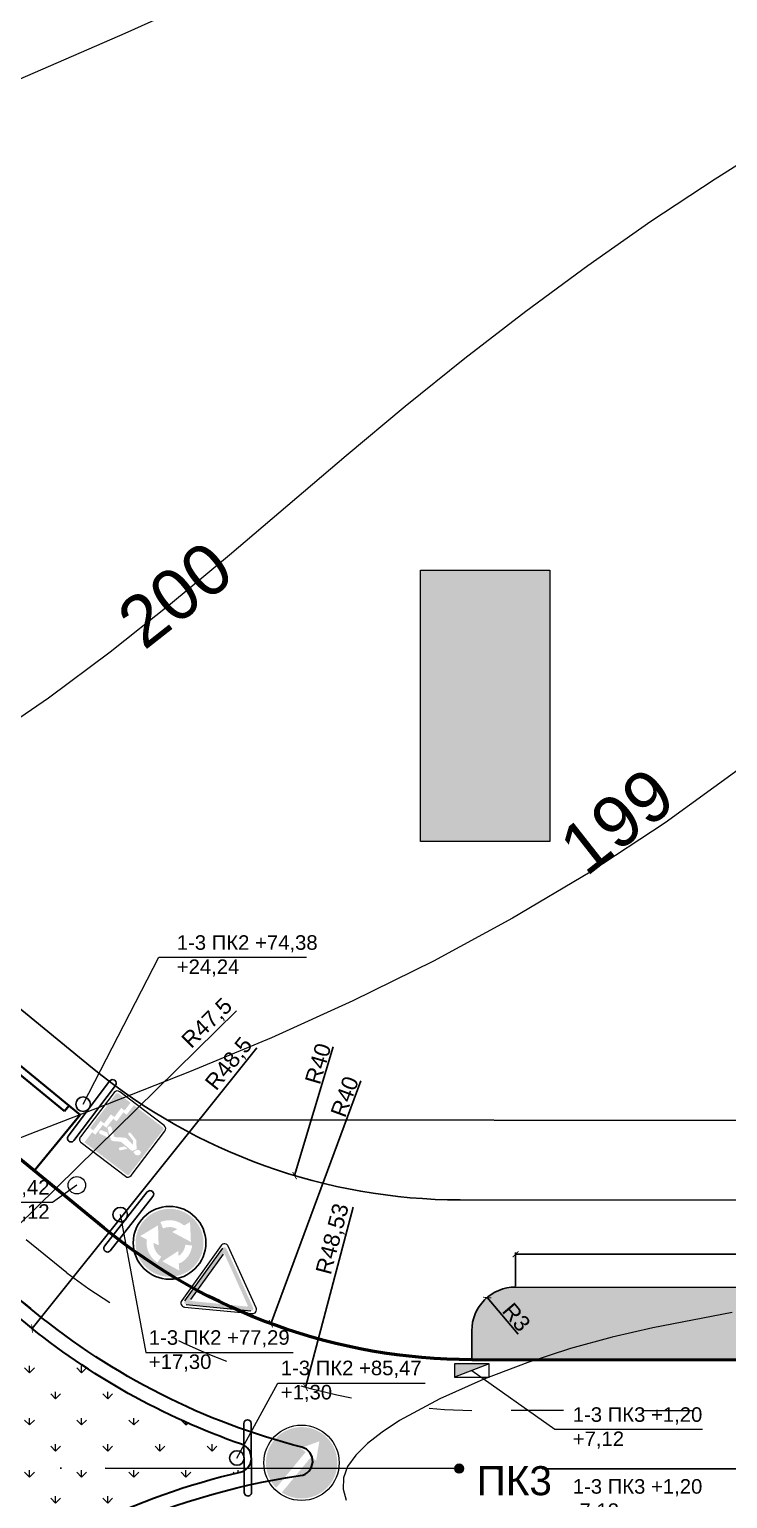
# Model space of a CAD drawing. Header units: millimetres. Extents: x -2123 to 34701, y -1286 to 835.
# Drawn here: x 1849.9 to 1898, y 27.3 to 128.4 of the extents above; entities that cross this region are included whole.
import ezdxf

# ---------------------------------------------------------------- set-up
doc = ezdxf.new("R2010")
doc.units = ezdxf.units.MM
doc.linetypes.add('ACAD_ISO03W100', pattern=[30, 12, -18])
doc.linetypes.add('ACAD_ISO04W100', pattern=[30, 24, -3, 0, -3])
doc.layers.get('0').update_dxf_attribs({"lineweight": 15})
for name, color, linetype, lineweight in [('1 Відмітки', 7, 'Continuous', 25), ('вертикалка', 6, 'Continuous', 15), ('Горизонталі', 7, 'Continuous', 18), ('Дор. Розм.', 7, 'Continuous', 50), ('дорога', 126, 'Continuous', 25), ('поздовжній профіль', 250, 'Continuous', 15), ('Позначки Наталії Симочко_Ном._пера__7', 7, 'Continuous', 18), ('Інж. мережі', 205, 'Continuous', 18)]:
    doc.layers.add(name, color=color, linetype=linetype, lineweight=lineweight)
for name, color, linetype in [('Вісь', 170, 'ACAD_ISO04W100'), ('Дорожні знаки', 7, 'Continuous'), ('Осі', 164, 'Continuous'), ('поперечніе для 12м', 7, 'Continuous')]:
    doc.layers.add(name, color=color, linetype=linetype)
doc.layers.add('Озелення', color=7, linetype='Continuous', lineweight=15, true_color=0x2bad00)
doc.styles.get("Standard").update_dxf_attribs({"font": 'arial.ttf'})
doc.styles.add('СГЕНЕРИР_СТИЛЬ_1', font='arial.ttf')
doc.dimstyles.new('Переход', dxfattribs={"dimscale": 0.1, "dimtxt": 11, "dimasz": 4, "dimexe": 1.25, "dimexo": 0.625, "dimgap": 0.9, "dimtad": 1, "dimtxsty": 'Standard', "dimblk": 'ARCHTICK', "dimcen": 2.5, "dimadec": 0, "dimazin": 0, "dimtfac": 1, "dimtmove": 0, "dimatfit": 3, "dimldrblk": 'ARCHTICK', "dimfxl": 1, "dimarcsym": 0})

# ---------------------------------------------------------------- blocks, each defined once
blk = doc.blocks.new('6')
at = {"layer": '1 Відмітки', "transparency": 33554559}
h = blk.add_hatch(color=256, dxfattribs=at)
h.dxf.hatch_style = 1
edge = h.paths.add_edge_path()
edge.add_arc((-467.508, 342.132), 0.2, 0, 360)
at = {"layer": '1 Відмітки'}
blk.add_circle((-467.508, 342.132), 0.2, dxfattribs=at)
blk = doc.blocks.new('5-17-1')
h = blk.add_hatch(color=5)
h.paths.add_polyline_path([(6.74, 3.04, 0.414214), (6.53, 3.25), (0.45, 3.25, 0.414214), (0.24, 3.04), (0.24, -0.93), (1.55, -0.93), (1.55, -1.37), (2.79, -1.37), (2.79, -1.84), (4.02, -1.84), (4.02, -2.33), (5.35, -2.33), (5.35, -2.78), (6.74, -2.78)])
h.paths.add_polyline_path([(4.43, 2.36), (4.4, 2.23), (4.34, 2.16), (4.26, 2.14), (4.12, 2.2), (3.93, 2.28), (3.87, 2.34), (3.8, 2.49), (3.8, 2.59), (3.8, 2.66), (3.85, 2.75), (3.89, 2.81), (3.99, 2.85), (4.1, 2.86), (4.23, 2.82), (4.38, 2.66), (4.43, 2.54)], flags=16)
h.paths.add_polyline_path([(4.34, 1.91), (4.35, 1.86), (4.27, 0.46, 0.163851), (4.32, 0.27), (4.71, -0.32, -0.317132), (4.71, -0.72), (4.03, -1.64, -0.900401), (3.64, -1.44), (4.26, -0.58, 0.312757), (4.26, -0.46), (3.66, 0.43, -0.184538), (3.61, 0.64), (3.75, 1.64), (3.41, 1.37), (3.37, 1.33), (3.36, 1.29), (3.16, 0.53), (3.13, 0.49), (3.07, 0.45), (3.03, 0.44), (2.96, 0.45), (2.91, 0.48), (2.88, 0.52), (2.87, 0.56), (2.87, 0.63), (3.11, 1.57), (3.82, 2.17), (3.86, 2.19), (3.9, 2.19), (3.95, 2.18), (4.31, 1.95)], flags=16)
h.paths.add_polyline_path([(5.07, 0.86), (5.09, 0.78), (5.07, 0.7), (5.01, 0.63), (4.93, 0.61), (4.85, 0.63), (4.44, 0.99), (4.45, 1.39)], flags=16)
h.paths.add_polyline_path([(4.73, -0.92), (4.98, -2, -0.855356), (4.55, -2.07), (4.38, -1.42)], flags=16)
h.paths.add_polyline_path([(5.13, -2.79), (3.8, -2.79), (3.8, -2.32), (2.56, -2.32), (2.56, -1.85), (1.31, -1.85), (1.31, -1.39), (0.24, -1.39), (0.24, -3.04, 0.414214), (0.45, -3.25), (5.12, -3.25)])
at = {"color": 5}
for p, q in [((6.53, 3.49), (0.45, 3.49)), ((0, 3.04), (0, -3.04)), ((6.98, -3.04), (6.98, 3.04)), ((0.45, -3.49), (6.53, -3.49))]:
    blk.add_line(p, q, dxfattribs=at)
for centre, start, end in [((0.45, 3.04), 90, 180), ((6.53, 3.04), 0, 90), ((0.45, -3.04), 180, 270), ((6.53, -3.04), 270, 0)]:
    blk.add_arc(centre, 0.45, start, end, dxfattribs=at)
blk = doc.blocks.new('4-3')
h = blk.add_hatch(color=5)
h.paths.add_polyline_path([(0.23, 0, 1), (6.77, 0, 1)])
h.paths.add_polyline_path([(2.02, 1.63), (2.14, 1.73), (2.25, 1.81), (2.38, 1.89), (2.55, 1.98), (2.69, 2.04), (2.81, 2.08), (2.92, 2.12), (3.06, 2.15), (3.14, 2.16), (3.25, 1.51), (3.13, 1.49), (2.96, 1.44), (2.82, 1.38), (2.69, 1.31), (2.6, 1.25), (2.51, 1.19), (2.4, 1.08), (2.3, 0.98), (2.22, 0.87), (2.18, 0.81), (2.68, 0.81), (1.75, -0.77), (0.79, 0.82), (1.48, 0.8), (1.52, 0.97), (1.59, 1.1), (1.68, 1.24), (1.8, 1.4), (1.92, 1.53)], flags=16)
h.paths.add_polyline_path([(3.49, 2.06), (5.4, 2.06), (5.1, 1.47), (5.2, 1.35), (5.32, 1.19), (5.44, 0.99), (5.55, 0.74), (5.61, 0.53), (5.65, 0.32), (5.67, 0.16), (5.68, -0.06), (5.65, -0.3), (5.6, -0.57), (5.54, -0.76), (5.52, -0.79), (4.91, -0.56), (4.96, -0.4), (5, -0.24), (5.01, -0.08), (5.01, 0.02), (5.01, 0.14), (4.99, 0.28), (4.97, 0.38), (4.91, 0.54), (4.86, 0.66), (4.82, 0.75), (4.78, 0.81), (4.53, 0.3)], flags=16)
h.paths.add_polyline_path([(2.21, -0.86), (2.31, -1), (2.49, -1.19), (2.68, -1.32), (2.95, -1.45), (3.21, -1.52), (3.34, -1.54), (3.56, -1.54), (3.57, -1.52), (3.31, -1.06), (5.23, -1.03), (4.27, -2.79), (3.91, -2.16), (3.74, -2.19), (3.37, -2.2), (3.11, -2.18), (2.75, -2.08), (2.54, -1.99), (2.3, -1.86), (2.1, -1.71), (1.89, -1.54), (1.77, -1.39), (1.65, -1.24)], flags=16)
at = {"color": 5}
blk.add_circle((3.5, 0), 3.5, dxfattribs=at)
blk = doc.blocks.new('2-4')
h = blk.add_hatch(color=1)
edge = h.paths.add_edge_path(flags=16)
edge.add_line((-3.24, 6.63), (-0.09, 1.18))
edge.add_arc((0, 1.23), 0.1, 210, 330)
edge.add_line((0.09, 1.18), (3.24, 6.63))
edge.add_arc((3.15, 6.68), 0.1, 330, 450)
edge.add_line((3.15, 6.78), (-3.15, 6.78))
edge.add_arc((-3.15, 6.68), 0.1, 450, 570)
edge = h.paths.add_edge_path()
edge.add_arc((0, 0.64), 0.25, 210, 330)
edge.add_line((0.22, 0.51), (3.88, 6.85))
edge.add_arc((3.66, 6.98), 0.25, 330, 450)
edge.add_line((3.66, 7.23), (-3.66, 7.23))
edge.add_arc((-3.66, 6.98), 0.25, 450, 570)
edge.add_line((-3.88, 6.85), (-0.22, 0.51))
at = {"color": 1}
for p, q in [((-4.21, 6.84), (-0.4, 0.23)), ((-3.88, 6.85), (-0.22, 0.51)), ((3.81, 7.53), (-3.81, 7.53)), ((-3.24, 6.63), (-0.09, 1.18)), ((0.22, 0.51), (3.88, 6.85)), ((0.4, 0.23), (4.21, 6.84))]:
    blk.add_line(p, q, dxfattribs=at)
for centre, start, end in [((-3.81, 7.07), 90, 210), ((3.81, 7.07), 330, 90), ((0, 0.46), 210, 330)]:
    blk.add_arc(centre, 0.461, start, end, dxfattribs=at)
blk = doc.blocks.new('4-2-1')
blk.add_hatch(color=5).paths.add_polyline_path([(1.41, 2.56), (4.46, -0.48), (4.87, -0.07), (5.33, -1.84), (3.57, -1.37), (3.98, -0.96), (0.93, 2.08, 19.482096)])
at = {"color": 5}
blk.add_circle((3.5, 0), 3.5, dxfattribs=at)
blk = doc.blocks.new('_ArchTick')
at = {"color": 0, "linetype": 'ByBlock', "const_width": 0.15}
blk.add_lwpolyline([(-0.5, -0.5), (0.5, 0.5)], dxfattribs=at)
blk = doc.blocks.new('*D827')
at = {"layer": 'Defpoints', "color": 0, "lineweight": 20, "transparency": 16777216}
for p in [(1879.64, 87.82), (1868.19, 49.5)]:
    blk.add_point(p, dxfattribs=at)
at = {"layer": 'вертикалка', "color": 0, "lineweight": -2, "transparency": 16777216}
blk.add_line((1870.84, 58.36), (1868.19, 49.5), dxfattribs=at)
at = {"layer": 'вертикалка', "color": 0, "lineweight": -2, "transparency": 16777216, "xscale": 0.4, "yscale": 0.4, "zscale": 0.4, "rotation": 253.3618974155263}
blk.add_blockref('_ArchTick', (1868.19, 49.5), dxfattribs=at)
at = {"layer": 'вертикалка', "color": 0, "lineweight": 20, "transparency": 16777216, "insert": (1869.81, 57.2), "char_height": 1.1, "attachment_point": 5, "rotation": 73.3619}
blk.add_mtext('R40', dxfattribs=at)
blk = doc.blocks.new('*D828')
at = {"layer": 'Defpoints', "color": 0, "lineweight": 20, "transparency": 16777216}
for p in [(1880.44, 76.82), (1866.56, 39.3)]:
    blk.add_point(p, dxfattribs=at)
at = {"layer": 'вертикалка', "color": 0, "lineweight": -2, "transparency": 16777216}
blk.add_line((1872.74, 56.02), (1866.56, 39.3), dxfattribs=at)
at = {"layer": 'вертикалка', "color": 0, "lineweight": -2, "transparency": 16777216, "xscale": 0.4, "yscale": 0.4, "zscale": 0.4, "rotation": 249.7077531698894}
blk.add_blockref('_ArchTick', (1866.56, 39.3), dxfattribs=at)
at = {"layer": 'вертикалка', "color": 0, "lineweight": 20, "transparency": 16777216, "insert": (1871.64, 54.93), "char_height": 1.1, "attachment_point": 5, "rotation": 69.7078}
blk.add_mtext('R40', dxfattribs=at)
blk = doc.blocks.new('*D829')
at = {"layer": 'Defpoints', "color": 0, "lineweight": 20, "transparency": 16777216}
for p in [(1881.31, 81.84), (1868.95, 34.91)]:
    blk.add_point(p, dxfattribs=at)
at = {"layer": 'вертикалка', "color": 0, "lineweight": -2, "transparency": 16777216}
blk.add_line((1872.22, 47.32), (1868.95, 34.91), dxfattribs=at)
at = {"layer": 'вертикалка', "color": 0, "lineweight": -2, "transparency": 16777216, "xscale": 0.4, "yscale": 0.4, "zscale": 0.4, "rotation": 255.2492537610837}
blk.add_blockref('_ArchTick', (1868.95, 34.91), dxfattribs=at)
at = {"layer": 'вертикалка', "color": 0, "lineweight": 20, "transparency": 16777216, "insert": (1870.87, 45.12), "char_height": 1.1, "attachment_point": 5, "rotation": 75.2493}
blk.add_mtext('R48,53', dxfattribs=at)
blk = doc.blocks.new('*D830')
at = {"layer": 'Defpoints', "color": 0, "lineweight": 20, "transparency": 16777216}
for p in [(1880.44, 76.82), (1846.56, 43.52)]:
    blk.add_point(p, dxfattribs=at)
at = {"layer": 'вертикалка', "color": 0, "lineweight": -2, "transparency": 16777216}
blk.add_line((1864.19, 60.85), (1846.56, 43.52), dxfattribs=at)
blk.add_arc((1880.44, 76.82), 47.5, 224.3573, 230.5596, dxfattribs=at)
at = {"layer": 'вертикалка', "color": 0, "lineweight": -2, "transparency": 16777216, "xscale": 0.4, "yscale": 0.4, "zscale": 0.4, "rotation": 224.5080540697082}
blk.add_blockref('_ArchTick', (1846.56, 43.52), dxfattribs=at)
at = {"layer": 'вертикалка', "color": 0, "lineweight": 20, "transparency": 16777216, "insert": (1862.21, 59.95), "char_height": 1.1, "attachment_point": 5, "rotation": 44.5081}
blk.add_mtext('R47,5', dxfattribs=at)
blk = doc.blocks.new('*D831')
at = {"layer": 'Defpoints', "color": 0, "lineweight": 20, "transparency": 16777216}
for p in [(1880.44, 76.82), (1850.11, 38.97)]:
    blk.add_point(p, dxfattribs=at)
at = {"layer": 'вертикалка', "color": 0, "lineweight": -2, "transparency": 16777216}
blk.add_line((1865.59, 58.29), (1850.11, 38.97), dxfattribs=at)
at = {"layer": 'вертикалка', "color": 0, "lineweight": -2, "transparency": 16777216, "xscale": 0.4, "yscale": 0.4, "zscale": 0.4, "rotation": 231.299929549394}
blk.add_blockref('_ArchTick', (1850.11, 38.97), dxfattribs=at)
at = {"layer": 'вертикалка', "color": 0, "lineweight": 20, "transparency": 16777216, "insert": (1863.72, 57.16), "char_height": 1.1, "attachment_point": 5, "rotation": 51.2999}
blk.add_mtext('R48,5', dxfattribs=at)
blk = doc.blocks.new('*D864')
at = {"layer": 'Defpoints', "color": 0, "lineweight": 20, "transparency": 16777216}
for p in [(1881.45, 41.1), (1883.39, 38.82)]:
    blk.add_point(p, dxfattribs=at)
at = {"layer": 'вертикалка', "color": 0, "lineweight": -2, "transparency": 16777216}
blk.add_line((1883.59, 38.58), (1881.45, 41.1), dxfattribs=at)
at = {"layer": 'вертикалка', "color": 0, "lineweight": -2, "transparency": 16777216, "xscale": 0.4, "yscale": 0.4, "zscale": 0.4, "rotation": 130.419326936977}
blk.add_blockref('_ArchTick', (1881.45, 41.1), dxfattribs=at)
at = {"layer": 'вертикалка', "color": 0, "lineweight": 20, "transparency": 16777216, "insert": (1883.46, 39.75), "char_height": 1.1, "attachment_point": 5, "rotation": 310.4193}
blk.add_mtext('R3', dxfattribs=at)
blk = doc.blocks.new('столб')
at = {"layer": 'поздовжній профіль', "color": 160}
for points in [[(-500, 0, 0, 0, 0), (-1000, 0, 350, 0, 0), (-1700, 0, 0, 0, 0)], [(500, 0, 0, 0, 0), (1000, 0, 350, 0, 0), (1700, 0, 0, 0, 0)]]:
    blk.add_lwpolyline(points, format="xyseb", dxfattribs=at)
blk.add_circle((0, 0), 500, dxfattribs=at)
blk = doc.blocks.new('*D1036')
at = {"layer": 'Defpoints', "color": 0, "transparency": 16777216}
for p in [(1994.71, 44.08), (1883.4, 41.82), (1994.71, 41.69)]:
    blk.add_point(p, dxfattribs=at)
at = {"layer": 'Інж. мережі', "color": 0, "lineweight": -2, "transparency": 16777216}
for p, q in [((1883.4, 41.88), (1883.4, 44.21)), ((1883.4, 44.08), (1994.71, 44.08)), ((1994.71, 41.75), (1994.71, 44.21))]:
    blk.add_line(p, q, dxfattribs=at)
at = {"layer": 'Інж. мережі', "color": 0, "lineweight": -2, "transparency": 16777216, "xscale": 0.4, "yscale": 0.4, "zscale": 0.4, "rotation": 180}
blk.add_blockref('_ArchTick', (1883.4, 44.08), dxfattribs=at)
at = {"layer": 'Інж. мережі', "color": 0, "lineweight": -2, "transparency": 16777216, "xscale": 0.4, "yscale": 0.4, "zscale": 0.4}
blk.add_blockref('_ArchTick', (1994.71, 44.08), dxfattribs=at)
at = {"layer": 'Інж. мережі', "color": 0, "transparency": 16777216, "insert": (1939.05, 44.83), "char_height": 1.1, "attachment_point": 5}
blk.add_mtext('111,32', dxfattribs=at)

msp = doc.modelspace()

# ---------------------------------------------------------------- hatches: boundary and pattern name
at = {"layer": 'вертикалка'}
h = msp.add_hatch(color=0, dxfattribs=at)
h.dxf.hatch_style = 1
h.paths.add_polyline_path([(1881.59, 36.529), (1879.19, 36.529), (1879.19, 35.629)])
at = {"layer": 'Озелення', "lineweight": 20}
h = msp.add_hatch(dxfattribs=at)
h.set_pattern_fill('GRASS', color=0, scale=0.1)
h.paths.add_polyline_path([(1903.632, 41.004), (1907.341, 41.792), (1883.396, 41.819, 0.4142136), (1880.392, 38.822), (1880.39, 36.822), (1884.807, 36.817), (1887.198, 37.588), (1890.065, 38.369), (1892.865, 39.018), (1898.312, 40.062)])
h.paths.add_polyline_path([(1766.535, 269.233), (1763.542, 268.997), (1766.521, 231.118, 0.4141823), (1769.276, 234.344)])
h.paths.add_polyline_path([(1742.998, 262.378), (1742.261, 261.965), (1741.39, 261.474), (1740.519, 260.982), (1740.075, 260.729), (1742.123, 232.207, 0.4354242), (1745.585, 229.47), (1745.585, 229.473)])
h.paths.add_polyline_path([(1772.782, 121.21), (1775.144, 91.284), (1777.858, 92.933), (1782.561, 95.492, -0.1432599)])
h.paths.add_polyline_path([(1782.561, 95.492), (1777.858, 92.933), (1775.144, 91.284), (1775.526, 86.442), (1786.857, 86.429, -0.0081577), (1788.717, 86.398, 0.0484701), (1788.91, 86.411), (1789.217, 87.22, -0.8333295), (1788.249, 87.398, -1), (1789.249, 87.398, -0.0909113), (1789.217, 87.22), (1789.524, 88.03, 0.0421778), (1789.407, 88.151, -0.0513496)])
at = {"layer": 'Озелення', "lineweight": 20, "true_color": 0xffffff}
h = msp.add_hatch(color=7, dxfattribs=at)
h.dxf.hatch_style = 1
h.paths.add_polyline_path([(1876.865, 91.174), (1885.756, 91.174), (1885.756, 72.505), (1876.865, 72.505)])
at = {"layer": 'Озелення', "lineweight": 20}
h = msp.add_hatch(dxfattribs=at)
h.set_pattern_fill('GRASS', color=0, scale=0.1)
h.paths.add_polyline_path([(1769.843, -46.406), (1766.697, -46.053, -0.080399), (1771.011, -61.389)])
h.paths.add_polyline_path([(1791.281, -36.527), (1790.619, -36.434), (1785.142, -35.375), (1786.404, -51.36), (1787.125, -51.647, -0.0805189)])
h.paths.add_polyline_path([(1795.868, -28.567, 0.6585425), (1794.911, -26.998, -0.0012258), (1794.635, -27.037), (1794.555, -27.944, -0.9570068), (1795.553, -27.988, -1.0449247), (1794.555, -27.944), (1794.346, -30.31, -1), (1793.848, -30.266), (1794.127, -27.105, -0.0038724), (1793.25, -27.211), (1793.712, -27.802, -0.4142136), (1793.664, -28.199), (1790.645, -30.56, -0.4142136), (1790.247, -30.511), (1787.94, -27.561, -0.0053056), (1786.731, -27.571), (1784.526, -27.569), (1785.142, -35.375), (1790.619, -36.434), (1791.281, -36.527, -0.0469808)])
h.paths.add_polyline_path([(1864.44, 29.081, 0.0756436), (1864.72, 29.192), (1864.719, 29.34), (1843.848, 29.364, -0.0396298), (1843.124, 20.372, 0.0330808), (1843.112, 20.24), (1843.85, 19.787, -0.2606476), (1843.612, 20.213, -1), (1844.612, 20.213, -0.5864862), (1843.85, 19.787), (1844.588, 19.333, 0.0468022), (1844.743, 19.437, -0.1145303)])
h.paths.add_polyline_path([(1849.674, 39.326), (1845.694, 42.591, -0.5616508), (1845.449, 42.241), (1842.344, 42.439, -0.0034999), (1842.52, 41.661), (1842.989, 42.046, -0.4142136), (1843.388, 42.007), (1845.82, 39.046, -0.4142136), (1845.781, 38.647), (1843.385, 36.679, -0.0321822), (1843.848, 29.364), (1864.719, 29.34), (1864.715, 30.058, -1.0028232), (1863.715, 30.055, -0.9971848), (1864.715, 30.058), (1864.71, 30.924, 0.0460574), (1864.542, 31, -0.088527)])
h = msp.add_hatch(dxfattribs=at)
h.set_pattern_fill('GRASS', color=0, scale=0.1)
h.paths.add_polyline_path([(1595.841, 42.076), (1581.276, 42.092), (1581.035, 40.819), (1580.766, 39.29), (1580.515, 37.744), (1580.418, 37.093), (1598.835, 37.072), (1598.837, 39.072, 0.4142136)])
h.paths.add_polyline_path([(1581.276, 42.092), (1579.535, 42.094), (1579.529, 37.094), (1580.418, 37.093), (1580.515, 37.744), (1580.766, 39.29), (1581.035, 40.819)])
h.paths.add_polyline_path([(1624.83, 21.03), (1625.028, 22.043), (1579.512, 22.094), (1579.506, 17.094), (1624.745, 17.043)])
h.paths.add_polyline_path([(1649.878, 19.436, -0.4145469), (1652.386, 21.94), (1640.351, 21.965), (1639.374, 20.483, -0.2521436), (1639.644, 19.982, -1), (1638.444, 19.982, -0.5972608), (1639.374, 20.483), (1640.391, 22.025), (1625.028, 22.043), (1624.83, 21.03), (1624.745, 17.043), (1651.751, 17.012, -0.3413729)])
h.paths.add_polyline_path([(1660.449, 22.002), (1640.391, 22.025), (1640.351, 21.965), (1652.386, 21.94, 0.4145469), (1649.878, 19.436, 0.3413729), (1651.751, 17.012), (1660.625, 17.002, -0.2963597), (1660.476, 17.23)])
h.paths.add_polyline_path([(1663.815, 19.999), (1663.818, 21.999), (1660.949, 22.002), (1660.962, 19.608, -1.0028232), (1661.962, 19.61, -0.9971848), (1660.962, 19.608), (1660.976, 17.233, -0.2999659), (1660.826, 17.002, 0.4128913)])
h.paths.add_polyline_path([(1801.302, -172.339, 0.4142136), (1798.076, -169.584), (1800.571, -201.333), (1801.096, -201.421), (1802.042, -201.58), (1802.988, -201.736), (1803.62, -201.84)])
h.paths.add_polyline_path([(1777.389, -171.378), (1777.153, -171.397, 0.4142136), (1774.397, -174.623), (1776.131, -196.693), (1776.357, -196.742), (1777.313, -196.944), (1778.269, -197.144), (1779.225, -197.342), (1779.238, -197.344)])
h.paths.add_polyline_path([(1779.238, -197.345), (1778.269, -197.144), (1777.313, -196.944), (1776.357, -196.742), (1776.131, -196.693), (1776.704, -203.98), (1779.694, -203.745)])
h.paths.add_polyline_path([(1994.689, 21.692), (1940.412, 21.754), (1940.41, 19.754, 0.4142136), (1943.406, 16.751), (1994.684, 16.692)])
h.paths.add_polyline_path([(1994.712, 41.692), (1907.341, 41.792), (1903.632, 41.004), (1898.312, 40.062), (1892.865, 39.018), (1890.065, 38.369), (1887.198, 37.588), (1884.807, 36.817), (1994.706, 36.692)])

# ---------------------------------------------------------------- linework, layer by layer
at = {"layer": 'вертикалка', "color": 0}
msp.add_line((1881.59, 36.529), (1879.19, 35.629), dxfattribs=at)
at = {"layer": 'вертикалка', "color": 7, "lineweight": 20, "true_color": 0xffffff}
msp.add_lwpolyline([(1876.865, 91.174), (1885.756, 91.174), (1885.756, 72.505), (1876.865, 72.505)], close=True, dxfattribs=at)
at = {"layer": 'вертикалка', "color": 0}
msp.add_lwpolyline([(1879.19, 36.529), (1879.19, 35.629), (1881.59, 35.629), (1881.59, 36.529)], close=True, dxfattribs=at)
at = {"layer": 'Вісь', "color": 18, "true_color": 0x000000}
msp.add_lwpolyline([(1764.847, 29.454), (1994.698, 29.192)], dxfattribs=at)
at = {"layer": 'Горизонталі'}
for points, elevation in [([(1863.669, 131.366), (1856.495, 128.13), (1849.276, 124.989), (1842.029, 121.914), (1834.768, 118.88), (1827.507, 115.863), (1820.259, 112.836), (1813.038, 109.776), (1805.858, 106.655), (1798.733, 103.45), (1791.676, 100.135), (1784.707, 96.66), (1777.858, 92.933), (1771.159, 88.861), (1764.644, 84.348), (1758.343, 79.299), (1752.315, 73.668)], 201), ([(1846.841, 79.381), (1851.244, 82.392), (1855.501, 85.562), (1859.638, 88.856), (1863.696, 92.233), (1867.715, 95.652), (1871.734, 99.074), (1875.794, 102.458), (1879.922, 105.773), (1884.12, 109.007), (1888.389, 112.151), (1892.729, 115.195), (1897.141, 118.128), (1901.626, 120.941)], 200), ([(1898.728, 77.42), (1893.716, 73.781), (1888.531, 70.383), (1883.2, 67.216), (1877.751, 64.269), (1872.209, 61.531), (1866.604, 58.991), (1860.961, 56.638), (1855.308, 54.425), (1849.67, 52.239), (1844.071, 49.958), (1838.538, 47.463), (1833.096, 44.631), (1827.77, 41.341), (1822.585, 37.473), (1817.569, 32.908), (1813.083, 27.749), (1810.134, 22.535)], 199), ([(1898.312, 40.062), (1892.865, 39.018), (1890.065, 38.369), (1887.198, 37.588), (1884.252, 36.638), (1881.216, 35.485), (1878.182, 34.129), (1875.416, 32.628), (1874.224, 31.844), (1873.207, 31.05), (1872.401, 30.252), (1871.842, 29.46), (1871.553, 28.68), (1871.524, 27.913), (1871.74, 27.159)], 198)]:
    msp.add_lwpolyline(points, dxfattribs=dict(at, elevation=elevation))
at = {"layer": 'Горизонталі', "lineweight": 20}
msp.add_spline([(1931.631, -118.868), (1873.457, -122.108), (1832.047, -120.353), (1801.68, -112.829), (1782.356, -107.061), (1750.734, -98.534), (1722.332, -83.814), (1688.835, -41.436), (1674.271, -14.754), (1671.76, 1.247), (1682.144, 47.829), (1687.484, 86.621), (1691.959, 101.325), (1724.477, 131.493), (1762.005, 152.056), (1794.128, 172.872), (1881.485, 208.784)], degree=3, dxfattribs=at)
at = {"layer": 'Дор. Розм.', "color": 18, "true_color": 0x000000}
msp.add_lwpolyline([(1994.706, 36.692), (1880.39, 36.822, -0.1731783), (1855.065, 45.897), (1796.259, 94.141, -0.204102), (1781.753, 121.933), (1780.958, 132.041)], format="xyb", dxfattribs=at)
at = {"layer": 'дорога'}
for p, q in [((1855.453, 56.008), (1852.597, 52.212)), ((1855.853, 55.707), (1852.997, 51.912)), ((1858.044, 48.368), (1855.108, 44.634)), ((1858.437, 48.059), (1855.501, 44.325)), ((1864.701, 32.433), (1864.728, 27.683)), ((1865.201, 32.436), (1865.228, 27.686))]:
    msp.add_line(p, q, dxfattribs=at)
at = {"layer": 'дорога', "color": 18, "true_color": 0x000000}
for points in [[(1787.494, 111.679), (1854.269, 56.898, 0.1731783), (1879.594, 47.823), (1994.719, 47.692)], [(1880.39, 36.822), (1880.392, 38.822, -0.4142136), (1883.396, 41.819), (1994.712, 41.692)]]:
    msp.add_lwpolyline(points, format="xyb", dxfattribs=at)
msp.add_lwpolyline([(1859.358, 53.346), (1994.669, 53.192)], dxfattribs=at)
at = {"layer": 'дорога', "color": 18, "lineweight": 30, "true_color": 0x000000}
msp.add_lwpolyline([(1843.281, 16.853), (1843.281, 16.853, -0.1506806), (1868.579, 28.84, 0.8203817), (1868.683, 30.799, -0.1096948), (1850.308, 40.099), (1841.97, 46.94, 0.7429456), (1840.38, 45.873, -0.1274954), (1841.627, 17.798, 0.7297342), (1843.281, 16.853, 0.0084207), (1843.281, 16.853), (1843.281, 16.853)], format="xyb", dxfattribs=at)
msp.add_lwpolyline([(1844.743, 19.437, -0.1145303), (1864.44, 29.081, 0.7525381), (1864.542, 31, -0.088527), (1849.674, 39.326), (1843.777, 44.163, 0.7218454), (1842.172, 43.15, -0.1010113), (1843.124, 20.372, 0.6891923)], format="xyb", close=True, dxfattribs=at)
at = {"layer": 'дорога'}
for centre in [(1853.626, 54.411), (1856.183, 46.81), (1864.215, 30.055)]:
    msp.add_circle(centre, 0.5, dxfattribs=at)
for centre, start, end in [((1855.653, 55.857), 323.03509, 143.03509), ((1852.797, 52.062), 143.03509, 323.03509), ((1858.241, 48.214), 321.81924, 141.81924), ((1855.304, 44.48), 141.81924, 321.81924), ((1864.951, 32.435), 0.32306, 180.32306), ((1864.978, 27.685), 180.32306, 0.32306)]:
    msp.add_arc(centre, 0.25, start, end, dxfattribs=at)
at = {"layer": 'Осі', "color": 18, "linetype": 'ACAD_ISO03W100', "lineweight": 20, "ltscale": 0.3, "true_color": 0x000000}
msp.add_lwpolyline([(1994.702, 33.192), (1880.386, 33.322, -0.1554092), (1852.496, 42.794), (1818.466, 70.712)], format="xyb", dxfattribs=at)
at = {"layer": 'Позначки Наталії Симочко_Ном._пера__7', "color": 7, "linetype": 'Continuous', "lineweight": 18}
for points in [[(1853.626, 54.411), (1858.847, 64.526), (1868.998, 64.525)], [(1853.195, 48.833), (1851.518, 47.653), (1841.367, 47.653)], [(1856.183, 46.81), (1857.946, 37.313), (1868.097, 37.312)], [(1880.39, 36.079), (1886.115, 32.03), (1896.266, 32.029)], [(1864.215, 30.055), (1867.034, 35.217), (1877.185, 35.216)]]:
    msp.add_lwpolyline(points, dxfattribs=at)
at = {"layer": 'поперечніе для 12м', "color": 116, "lineweight": 35, "true_color": 0x136734, "elevation": -205}
for points in [[(1826.675, 75.638), (1853.43, 53.688)], [(1826.744, 74.934), (1852.34, 53.936)], [(1823.504, 71.772), (1850.258, 49.823)]]:
    msp.add_lwpolyline(points, dxfattribs=at)
at = {"layer": 'поперечніе для 12м', "color": 177, "lineweight": 35, "true_color": 0x293189, "elevation": -205}
for points in [[(1853.43, 53.688), (1850.258, 49.823)], [(1852.657, 54.322), (1852.34, 53.936)]]:
    msp.add_lwpolyline(points, dxfattribs=at)

# ---------------------------------------------------------------- block references
at = {"color": 0, "linetype": 'Continuous'}
for name, p, xscale, yscale, zscale, rotation in [('5-17-1', (1857.683, 54.105), 0.63, 0.63, 0.63, 232.712030237784), ('2-4', (1860.388, 40.615), 0.6112259999991888, 0.6112259999991888, 0.6112259999991888, 294.3149206137324), ('4-2-1', (1868.911, 27.143), 0.7409556000000004, 0.7409556000000004, 0.7409556000000004, 95.44374913617527)]:
    msp.add_blockref(name, p, dxfattribs=dict(at, xscale=xscale, yscale=yscale, zscale=zscale, rotation=rotation))
at = {"color": 0, "xscale": 0.001200000000244471, "yscale": 0.001200000000244471, "zscale": 0.001200000000244471, "rotation": 134.3953722050892}
msp.add_blockref('столб', (1853.195, 48.833), dxfattribs=at)
at = {"layer": '1 Відмітки', "color": 0, "xscale": 1.5, "yscale": 1.5, "zscale": 1.5}
msp.add_blockref('6', (2580.783, -483.875), dxfattribs=at)
msp.add_blockref('6', (2580.783, -483.875), dxfattribs=at)
at = {"layer": 'Дорожні знаки', "color": 0, "linetype": 'Continuous', "xscale": -0.7155104595155695, "yscale": 0.7155104595155695, "zscale": 0.7155104595155694, "rotation": 272.5780503741602}
msp.add_blockref('4-3', (1859.69, 42.367), dxfattribs=at)

# ---------------------------------------------------------------- texts
at = {"layer": '1 Відмітки', "color": 0, "char_height": 3.5, "attachment_point": 1, "rotation": 38.19248}
for s, insert in [('200', (1855.67, 88.357, 200)), ('199', (1886.088, 72.764, 200))]:
    msp.add_mtext_dynamic_manual_height_columns(s, width=14.11136, gutter_width=12.5, heights=[0], dxfattribs=dict(at, insert=insert))
at = {"layer": '1 Відмітки', "color": 0, "insert": (1880.72, 29.493), "char_height": 2, "attachment_point": 1}
msp.add_mtext_dynamic_manual_height_columns('ПК3', width=7.02543, gutter_width=12.5, heights=[0], dxfattribs=at)
at = {"layer": 'Позначки Наталії Симочко_Ном._пера__7', "color": 7, "linetype": 'Continuous', "lineweight": 18, "char_height": 1, "style": 'СГЕНЕРИР_СТИЛЬ_1'}
for s, insert, attachment_point in [('\\A1;1-3 ПК2 +74,38\\P+24,24\\P  ', (1860.075, 66.042), 1), ('\\A1;1-3 ПК2 +74,42\\P+20,12\\P  ', (1851.315, 49.192), 3), ('\\A1;1-3 ПК2 +77,29\\P+17,30\\P  ', (1858.15, 38.851), 1), ('\\A1;1-3 ПК2 +85,47\\P+1,30\\P  ', (1867.238, 36.755), 1), ('\\A1;1-3 ПК3 +1,20\\P+7,12\\P  ', (1887.342, 33.546), 1), ('\\A1;1-3 ПК3 +1,20\\P-7,12\\P  ', (1887.342, 28.599), 1)]:
    msp.add_mtext(s, dxfattribs=dict(at, insert=insert, attachment_point=attachment_point))

# ---------------------------------------------------------------- dimensions: what is measured, and where the dimension line sits
at = {"layer": 'вертикалка', "color": 5, "lineweight": 20}
for center, mpoint, picture, middle in [((1879.639, 87.823), (1868.186, 49.498), '*D827', (1870.434, 57.018)), ((1881.31, 81.839), (1868.955, 34.913), '*D829', (1871.593, 44.933)), ((1880.436, 76.822), (1846.561, 43.524), '*D830', (1862.73, 59.418)), ((1880.436, 76.822), (1850.111, 38.971), '*D831', (1864.304, 56.687)), ((1880.436, 76.822), (1866.563, 39.305), '*D828', (1872.256, 54.7)), ((1883.392, 38.819), (1881.447, 41.103), '*D864', (1882.96, 39.327))]:
    dim = msp.add_radius_dim(center=center, mpoint=mpoint, dimstyle='Переход', dxfattribs=at)
    dim.commit()
    dim.dimension.update_dxf_attribs({"geometry": picture, "text_midpoint": middle, "dimtype": 164})
at = {"layer": 'Інж. мережі'}
dim = msp.add_linear_dim(base=(1994.712, 44.082), p1=(1883.396, 41.819), p2=(1994.712, 41.692), dimstyle='Переход', dxfattribs=at)
dim.commit()
dim.dimension.update_dxf_attribs({"geometry": '*D1036', "text_midpoint": (1939.054, 44.833)})

doc.saveas('drawing.dxf')
